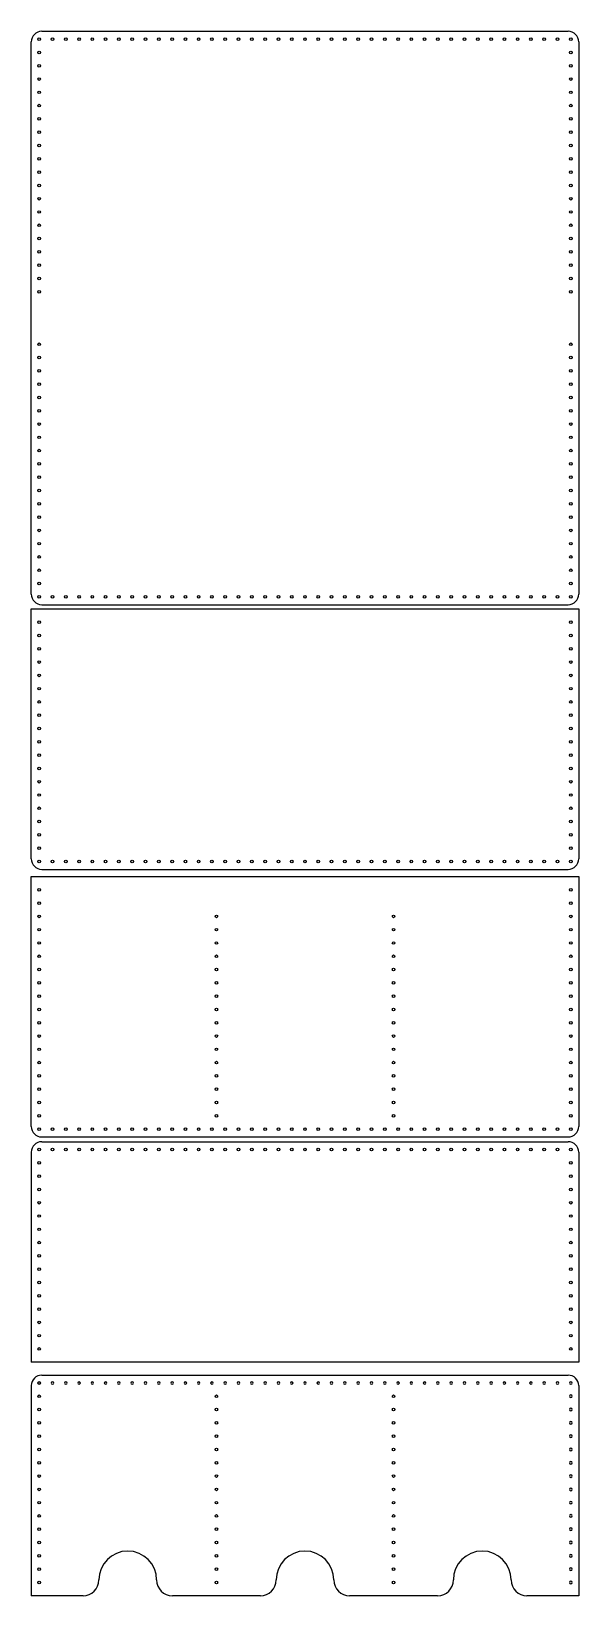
# Model space of a CAD drawing. Header units: millimetres. Extents: x 2797 to 3005, y 1001 to 1597.
import ezdxf

# ---------------------------------------------------------------- set-up
doc = ezdxf.new("R2010")
doc.units = ezdxf.units.MM

# ---------------------------------------------------------------- blocks, each defined once
blk = doc.blocks.new('*U11')
blk.add_circle((0, 0), 0.5)
blk = doc.blocks.new('*U12')
at = {"color": 0, "linetype": 'ByBlock', "lineweight": -2, "transparency": 16777216, "rotation": 180}
for p in [(2302.57, 1239.53), (2307.64, 1239.53), (2312.7, 1239.53), (2317.76, 1239.53), (2322.82, 1239.53), (2327.89, 1239.53), (2332.95, 1239.53), (2338.01, 1239.53), (2343.07, 1239.53), (2348.14, 1239.53), (2353.2, 1239.53), (2358.26, 1239.53), (2363.32, 1239.53), (2368.39, 1239.53), (2373.45, 1239.53), (2378.51, 1239.53), (2383.57, 1239.53), (2388.64, 1239.53), (2393.7, 1239.53), (2398.76, 1239.53), (2403.82, 1239.53), (2408.89, 1239.53), (2413.95, 1239.53), (2419.01, 1239.53), (2424.07, 1239.53), (2429.14, 1239.53), (2434.2, 1239.53), (2439.26, 1239.53), (2444.32, 1239.53), (2449.39, 1239.53), (2454.45, 1239.53), (2459.51, 1239.53), (2464.57, 1239.53), (2469.64, 1239.53), (2474.7, 1239.53), (2479.76, 1239.53), (2484.82, 1239.53), (2489.89, 1239.53), (2494.95, 1239.53), (2500.01, 1239.53), (2505.07, 1239.53)]:
    blk.add_blockref('*U11', p, dxfattribs=at)
blk = doc.blocks.new('*U13')
blk.add_circle((0, 0), 0.5)
blk = doc.blocks.new('*U14')
at = {"color": 0, "linetype": 'ByBlock', "lineweight": -2, "transparency": 16777216, "rotation": 90}
for p in [(2505.07, 1315.46), (2505.07, 1310.4), (2505.07, 1305.34), (2505.07, 1300.28), (2505.07, 1295.21), (2505.07, 1290.15), (2505.07, 1285.09), (2505.07, 1280.03), (2505.07, 1274.96), (2505.07, 1269.9), (2505.07, 1264.84), (2505.07, 1259.78), (2505.07, 1254.71), (2505.07, 1249.65), (2505.07, 1244.59), (2505.07, 1239.53)]:
    blk.add_blockref('*U13', p, dxfattribs=at)
blk = doc.blocks.new('*U15')
blk.add_circle((0, 0), 0.5)
blk = doc.blocks.new('*U16')
at = {"color": 0, "linetype": 'ByBlock', "lineweight": -2, "transparency": 16777216, "rotation": 90}
for p in [(2505.07, 1315.46), (2505.07, 1310.4), (2505.07, 1305.34), (2505.07, 1300.28), (2505.07, 1295.21), (2505.07, 1290.15), (2505.07, 1285.09), (2505.07, 1280.03), (2505.07, 1274.96), (2505.07, 1269.9), (2505.07, 1264.84), (2505.07, 1259.78), (2505.07, 1254.71), (2505.07, 1249.65), (2505.07, 1244.59), (2505.07, 1239.53)]:
    blk.add_blockref('*U15', p, dxfattribs=at)

msp = doc.modelspace()

# ---------------------------------------------------------------- linework, layer by layer
for p, q in [((2800.83, 1597.19), (3001.33, 1597.19)), ((2796.83, 1382.82), (2796.83, 1593.19)), ((3005.33, 1593.19), (3005.33, 1382.82)), ((2796.83, 1282.04), (2796.83, 1377.23)), ((2796.83, 1377.23), (3005.33, 1377.23)), ((2800.83, 1378.82), (3001.33, 1378.82)), ((3005.33, 1377.23), (3005.33, 1282.04)), ((2796.83, 1180.13), (2796.83, 1275.32)), ((2796.83, 1275.32), (3005.33, 1275.32)), ((2800.83, 1278.04), (3001.33, 1278.04)), ((3005.33, 1275.32), (3005.33, 1180.13)), ((2800.83, 1176.13), (3001.33, 1176.13)), ((2800.83, 1174.34), (3001.33, 1174.34)), ((2796.83, 1170.34), (2796.83, 1090.34)), ((3005.33, 1170.34), (3005.33, 1090.34)), ((3005.33, 1090.34), (2796.83, 1090.34)), ((2800.83, 1085.43), (3001.33, 1085.43)), ((2796.83, 1081.43), (2796.83, 1001.43)), ((3005.33, 1081.43), (3005.33, 1001.43)), ((2816.58, 1001.43), (2796.83, 1001.43)), ((2884.08, 1001.43), (2850.58, 1001.43)), ((2951.58, 1001.43), (2918.08, 1001.43)), ((3005.33, 1001.43), (2985.58, 1001.43))]:
    msp.add_line(p, q)
for centre in [(2799.83, 1594.19), (2804.9, 1594.19), (2809.96, 1594.19), (2815.02, 1594.19), (2820.08, 1594.19), (2825.15, 1594.19), (2830.21, 1594.19), (2835.27, 1594.19), (2840.33, 1594.19), (2845.4, 1594.19), (2850.46, 1594.19), (2855.52, 1594.19), (2860.58, 1594.19), (2865.65, 1594.19), (2870.71, 1594.19), (2875.77, 1594.19), (2880.83, 1594.19), (2885.9, 1594.19), (2890.96, 1594.19), (2896.02, 1594.19), (2901.08, 1594.19), (2906.15, 1594.19), (2911.21, 1594.19), (2916.27, 1594.19), (2921.33, 1594.19), (2926.4, 1594.19), (2931.46, 1594.19), (2936.52, 1594.19), (2941.58, 1594.19), (2946.65, 1594.19), (2951.71, 1594.19), (2956.77, 1594.19), (2961.83, 1594.19), (2966.9, 1594.19), (2971.96, 1594.19), (2977.02, 1594.19), (2982.08, 1594.19), (2987.15, 1594.19), (2992.21, 1594.19), (2997.27, 1594.19), (3002.33, 1594.19), (2799.83, 1589.13), (3002.33, 1589.13), (2799.83, 1584.07), (2799.83, 1579), (3002.33, 1584.07), (3002.33, 1579), (2799.83, 1573.94), (3002.33, 1573.94), (2799.83, 1568.88), (3002.33, 1568.88), (2799.83, 1563.82), (3002.33, 1563.82), (2799.83, 1558.75), (3002.33, 1558.75), (2799.83, 1553.69), (2799.83, 1548.63), (3002.33, 1553.69), (3002.33, 1548.63), (2799.83, 1543.57), (3002.33, 1543.57), (2799.83, 1538.5), (3002.33, 1538.5), (2799.83, 1533.44), (3002.33, 1533.44), (2799.83, 1528.38), (3002.33, 1528.38), (2799.83, 1523.32), (3002.33, 1523.32), (2799.83, 1518.25), (2799.83, 1513.19), (3002.33, 1518.25), (3002.33, 1513.19), (2799.83, 1508.13), (3002.33, 1508.13), (2799.83, 1503.07), (3002.33, 1503.07), (2799.83, 1498), (3002.33, 1498), (2799.83, 1478), (3002.33, 1478), (2799.83, 1472.94), (3002.33, 1472.94), (2799.83, 1467.88), (3002.33, 1467.88), (2799.83, 1462.82), (3002.33, 1462.82), (2799.83, 1457.75), (3002.33, 1457.75), (2799.83, 1452.69), (2799.83, 1447.63), (3002.33, 1452.69), (3002.33, 1447.63), (2799.83, 1442.57), (3002.33, 1442.57), (2799.83, 1437.5), (3002.33, 1437.5), (2799.83, 1432.44), (3002.33, 1432.44), (2799.83, 1427.38), (3002.33, 1427.38), (2799.83, 1422.32), (3002.33, 1422.32), (2799.83, 1417.25), (2799.83, 1412.19), (3002.33, 1417.25), (3002.33, 1412.19), (2799.83, 1407.13), (3002.33, 1407.13), (2799.83, 1402.07), (3002.33, 1402.07), (2799.83, 1397), (3002.33, 1397), (2799.83, 1391.94), (3002.33, 1391.94), (2799.83, 1386.88), (2799.83, 1381.82), (2804.9, 1381.82), (2809.96, 1381.82), (2815.02, 1381.82), (2820.08, 1381.82), (2825.15, 1381.82), (2830.21, 1381.82), (2835.27, 1381.82), (2840.33, 1381.82), (2845.4, 1381.82), (2850.46, 1381.82), (2855.52, 1381.82), (2860.58, 1381.82), (2865.65, 1381.82), (2870.71, 1381.82), (2875.77, 1381.82), (2880.83, 1381.82), (2885.9, 1381.82), (2890.96, 1381.82), (2896.02, 1381.82), (2901.08, 1381.82), (2906.15, 1381.82), (2911.21, 1381.82), (2916.27, 1381.82), (2921.33, 1381.82), (2926.4, 1381.82), (2931.46, 1381.82), (2936.52, 1381.82), (2941.58, 1381.82), (2946.65, 1381.82), (2951.71, 1381.82), (2956.77, 1381.82), (2961.83, 1381.82), (2966.9, 1381.82), (2971.96, 1381.82), (2977.02, 1381.82), (2982.08, 1381.82), (2987.15, 1381.82), (2992.21, 1381.82), (2997.27, 1381.82), (3002.33, 1386.88), (3002.33, 1381.82), (2799.83, 1372.17), (3002.33, 1372.17), (2799.83, 1367.1), (3002.33, 1367.1), (2799.83, 1362.04), (3002.33, 1362.04), (2799.83, 1356.98), (2799.83, 1351.92), (3002.33, 1356.98), (3002.33, 1351.92), (2799.83, 1346.85), (3002.33, 1346.85), (2799.83, 1341.79), (3002.33, 1341.79), (2799.83, 1336.73), (3002.33, 1336.73), (2799.83, 1331.67), (3002.33, 1331.67), (2799.83, 1326.6), (3002.33, 1326.6), (2799.83, 1321.54), (2799.83, 1316.48), (3002.33, 1321.54), (3002.33, 1316.48), (2799.83, 1311.42), (3002.33, 1311.42), (2799.83, 1306.35), (3002.33, 1306.35), (2799.83, 1301.29), (3002.33, 1301.29), (2799.83, 1296.23), (3002.33, 1296.23), (2799.83, 1291.17), (3002.33, 1291.17), (2799.83, 1286.1), (2799.83, 1281.04), (2804.9, 1281.04), (2809.96, 1281.04), (2815.02, 1281.04), (2820.08, 1281.04), (2825.15, 1281.04), (2830.21, 1281.04), (2835.27, 1281.04), (2840.33, 1281.04), (2845.4, 1281.04), (2850.46, 1281.04), (2855.52, 1281.04), (2860.58, 1281.04), (2865.65, 1281.04), (2870.71, 1281.04), (2875.77, 1281.04), (2880.83, 1281.04), (2885.9, 1281.04), (2890.96, 1281.04), (2896.02, 1281.04), (2901.08, 1281.04), (2906.15, 1281.04), (2911.21, 1281.04), (2916.27, 1281.04), (2921.33, 1281.04), (2926.4, 1281.04), (2931.46, 1281.04), (2936.52, 1281.04), (2941.58, 1281.04), (2946.65, 1281.04), (2951.71, 1281.04), (2956.77, 1281.04), (2961.83, 1281.04), (2966.9, 1281.04), (2971.96, 1281.04), (2977.02, 1281.04), (2982.08, 1281.04), (2987.15, 1281.04), (2992.21, 1281.04), (2997.27, 1281.04), (3002.33, 1286.1), (3002.33, 1281.04), (2799.83, 1270.25), (3002.33, 1270.25), (2799.83, 1265.19), (3002.33, 1265.19), (2799.83, 1260.13), (2867.33, 1260.13), (2934.83, 1260.13), (3002.33, 1260.13), (2799.83, 1255.07), (2867.33, 1255.07), (2934.83, 1255.07), (3002.33, 1255.07), (2799.83, 1250), (2799.83, 1244.94), (2867.33, 1250), (2867.33, 1244.94), (2934.83, 1250), (2934.83, 1244.94), (3002.33, 1250), (3002.33, 1244.94), (2799.83, 1239.88), (2867.33, 1239.88), (2934.83, 1239.88), (3002.33, 1239.88), (2799.83, 1234.82), (2867.33, 1234.82), (2934.83, 1234.82), (3002.33, 1234.82), (2799.83, 1229.75), (2867.33, 1229.75), (2934.83, 1229.75), (3002.33, 1229.75), (2799.83, 1224.69), (2867.33, 1224.69), (2934.83, 1224.69), (3002.33, 1224.69), (2799.83, 1219.63), (2867.33, 1219.63), (2934.83, 1219.63), (3002.33, 1219.63), (2799.83, 1214.57), (2799.83, 1209.5), (2867.33, 1214.57), (2867.33, 1209.5), (2934.83, 1214.57), (2934.83, 1209.5), (3002.33, 1214.57), (3002.33, 1209.5), (2799.83, 1204.44), (2867.33, 1204.44), (2934.83, 1204.44), (3002.33, 1204.44), (2799.83, 1199.38), (2867.33, 1199.38), (2934.83, 1199.38), (3002.33, 1199.38), (2799.83, 1194.32), (2867.33, 1194.32), (2934.83, 1194.32), (3002.33, 1194.32), (2799.83, 1189.25), (2867.33, 1189.25), (2934.83, 1189.25), (3002.33, 1189.25), (2799.83, 1184.19), (2799.83, 1179.13), (2804.9, 1179.13), (2809.96, 1179.13), (2815.02, 1179.13), (2820.08, 1179.13), (2825.15, 1179.13), (2830.21, 1179.13), (2835.27, 1179.13), (2840.33, 1179.13), (2845.4, 1179.13), (2850.46, 1179.13), (2855.52, 1179.13), (2860.58, 1179.13), (2865.65, 1179.13), (2867.33, 1184.19), (2870.71, 1179.13), (2875.77, 1179.13), (2880.83, 1179.13), (2885.9, 1179.13), (2890.96, 1179.13), (2896.02, 1179.13), (2901.08, 1179.13), (2906.15, 1179.13), (2911.21, 1179.13), (2916.27, 1179.13), (2921.33, 1179.13), (2926.4, 1179.13), (2931.46, 1179.13), (2934.83, 1184.19), (2936.52, 1179.13), (2941.58, 1179.13), (2946.65, 1179.13), (2951.71, 1179.13), (2956.77, 1179.13), (2961.83, 1179.13), (2966.9, 1179.13), (2971.96, 1179.13), (2977.02, 1179.13), (2982.08, 1179.13), (2987.15, 1179.13), (2992.21, 1179.13), (2997.27, 1179.13), (3002.33, 1184.19), (3002.33, 1179.13), (2799.83, 1171.34), (2804.9, 1171.34), (2809.96, 1171.34), (2815.02, 1171.34), (2820.08, 1171.34), (2825.15, 1171.34), (2830.21, 1171.34), (2835.27, 1171.34), (2840.33, 1171.34), (2845.4, 1171.34), (2850.46, 1171.34), (2855.52, 1171.34), (2860.58, 1171.34), (2865.65, 1171.34), (2870.71, 1171.34), (2875.77, 1171.34), (2880.83, 1171.34), (2885.9, 1171.34), (2890.96, 1171.34), (2896.02, 1171.34), (2901.08, 1171.34), (2906.15, 1171.34), (2911.21, 1171.34), (2916.27, 1171.34), (2921.33, 1171.34), (2926.4, 1171.34), (2931.46, 1171.34), (2936.52, 1171.34), (2941.58, 1171.34), (2946.65, 1171.34), (2951.71, 1171.34), (2956.77, 1171.34), (2961.83, 1171.34), (2966.9, 1171.34), (2971.96, 1171.34), (2977.02, 1171.34), (2982.08, 1171.34), (2987.15, 1171.34), (2992.21, 1171.34), (2997.27, 1171.34), (3002.33, 1171.34), (2799.83, 1166.28), (3002.33, 1166.28), (2799.83, 1161.21), (2799.83, 1156.15), (3002.33, 1161.21), (3002.33, 1156.15), (2799.83, 1151.09), (3002.33, 1151.09), (2799.83, 1146.03), (3002.33, 1146.03), (2799.83, 1140.96), (3002.33, 1140.96), (2799.83, 1135.9), (3002.33, 1135.9), (2799.83, 1130.84), (2799.83, 1125.78), (3002.33, 1130.84), (3002.33, 1125.78), (2799.83, 1120.71), (3002.33, 1120.71), (2799.83, 1115.65), (3002.33, 1115.65), (2799.83, 1110.59), (3002.33, 1110.59), (2799.83, 1105.53), (3002.33, 1105.53), (2799.83, 1100.46), (3002.33, 1100.46), (2799.83, 1095.4), (3002.33, 1095.4), (2867.33, 1077.37), (2867.33, 1072.31), (2934.83, 1077.37), (2934.83, 1072.31), (2867.33, 1067.25), (2934.83, 1067.25), (2867.33, 1062.18), (2934.83, 1062.18), (2867.33, 1057.12), (2934.83, 1057.12), (2867.33, 1052.06), (2934.83, 1052.06), (2867.33, 1047), (2934.83, 1047), (2867.33, 1041.93), (2867.33, 1036.87), (2934.83, 1041.93), (2934.83, 1036.87), (2867.33, 1031.81), (2934.83, 1031.81), (2867.33, 1026.75), (2934.83, 1026.75), (2867.33, 1021.68), (2934.83, 1021.68), (2867.33, 1016.62), (2934.83, 1016.62), (2867.33, 1011.56), (2867.33, 1006.5), (2934.83, 1011.56), (2934.83, 1006.5)]:
    msp.add_circle(centre, 0.5)
for centre, radius, start, end in [((2800.83, 1593.19), 4, 90, 180), ((3001.33, 1593.19), 4, 0, 90), ((2800.83, 1382.82), 4, 180, 270), ((3001.33, 1382.82), 4, 270, 0), ((2800.83, 1282.04), 4, 180, 270), ((3001.33, 1282.04), 4, 270, 0), ((2800.83, 1180.13), 4, 180, 270), ((3001.33, 1180.13), 4, 270, 0), ((2800.83, 1170.34), 4, 90, 180), ((3001.33, 1170.34), 4, 0, 90), ((2800.83, 1081.43), 4, 90, 180), ((3001.33, 1081.43), 4, 0, 90), ((2833.58, 1007.43), 11, 0, 180), ((2901.08, 1007.43), 11, 0, 180), ((2968.58, 1007.43), 11, 0, 180), ((2816.58, 1007.43), 6, 270, 0), ((2850.58, 1007.43), 6, 180, 270), ((2884.08, 1007.43), 6, 270, 0), ((2918.08, 1007.43), 6, 180, 270), ((2951.58, 1007.43), 6, 270, 0), ((2985.58, 1007.43), 6, 180, 270)]:
    msp.add_arc(centre, radius, start, end)

# ---------------------------------------------------------------- block references
at = {"xscale": -1, "rotation": 180}
for name in ['*U12', '*U14']:
    msp.add_blockref(name, (497.26, 2321.96), dxfattribs=at)
at = {"rotation": 180}
msp.add_blockref('*U16', (5304.91, 2321.96), dxfattribs=at)

doc.saveas('drawing.dxf')
